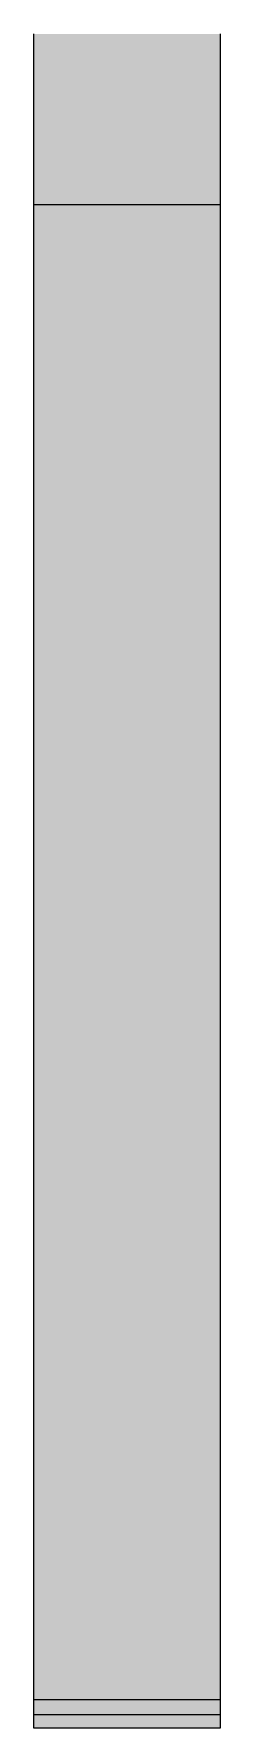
# Model space of a CAD drawing. Header units: inches. Extents: x -4168 to 4202, y -264 to 629.
# Drawn here: x 2083.31 to 2084.31, y 115.7 to 124.77 of the extents above; entities that cross this region are included whole.
import ezdxf

# ---------------------------------------------------------------- set-up
doc = ezdxf.new("R2010")
doc.units = ezdxf.units.IN
doc.header["$MEASUREMENT"] = 0
doc.layers.add('A-GENM', color=5, linetype='Continuous', lineweight=9)
doc.layers.add('A-GENM-1', color=5, linetype='Continuous', lineweight=5)

msp = doc.modelspace()

# ---------------------------------------------------------------- hatches: boundary and pattern name
at = {"layer": 'A-GENM-1'}
for points in [[(2083.3068, 123.8543), (2084.3068, 123.8543), (2084.3068, 124.7699), (2083.3068, 124.7699)], [(2084.3068, 115.8542), (2084.3068, 123.8543), (2083.3068, 123.8543), (2083.3068, 115.8542)], [(2083.3068, 115.7737), (2084.3068, 115.7737), (2084.3068, 115.8542), (2083.3068, 115.8542)], [(2083.3068, 115.7003), (2084.3068, 115.7003), (2084.3068, 115.7737), (2083.3068, 115.7737)]]:
    msp.add_hatch(color=256, dxfattribs=at).paths.add_polyline_path(points, flags=0)

# ---------------------------------------------------------------- linework, layer by layer
at = {"layer": 'A-GENM'}
for p, q in [((2083.3068, 123.8543), (2083.3068, 124.7699)), ((2084.3068, 124.7699), (2084.3068, 123.8543)), ((2083.3068, 115.8542), (2083.3068, 123.8543)), ((2084.3068, 123.8543), (2083.3068, 123.8543)), ((2084.3068, 123.8543), (2084.3068, 115.8542)), ((2083.3068, 115.7737), (2083.3068, 115.8542)), ((2083.3068, 115.8542), (2084.3068, 115.8542)), ((2084.3068, 115.8542), (2084.3068, 115.7737)), ((2083.3068, 115.7003), (2083.3068, 115.7737)), ((2083.3068, 115.7737), (2084.3068, 115.7737)), ((2084.3068, 115.7737), (2084.3068, 115.7003)), ((2084.3068, 115.7003), (2083.3068, 115.7003))]:
    msp.add_line(p, q, dxfattribs=at)

doc.saveas('drawing.dxf')
